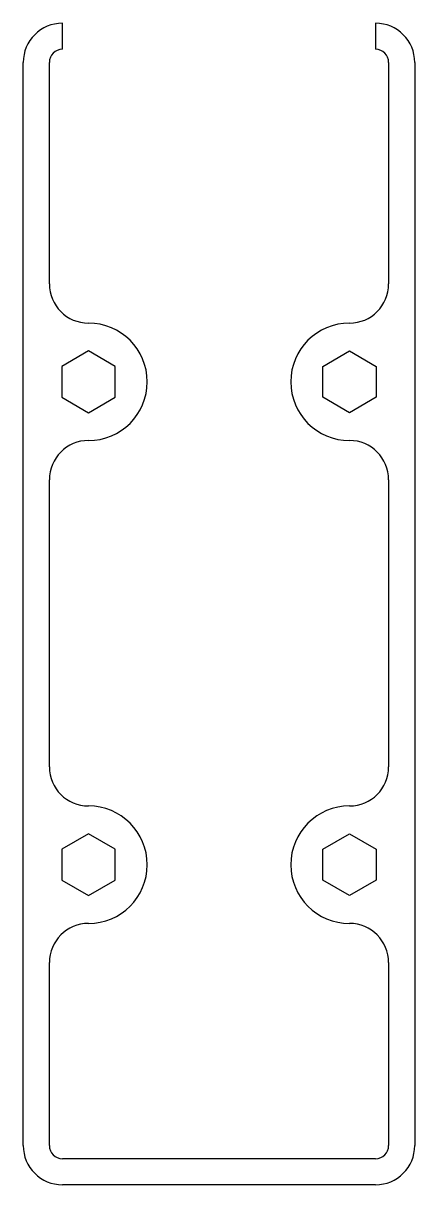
# Model space of a CAD drawing. Extents: x -15 to 15, y -44.5 to 44.5.
import ezdxf

# ---------------------------------------------------------------- set-up
doc = ezdxf.new("R2010")
doc.units = 0
doc.layers.add('VISIBLE', color=7, linetype='CONTINUOUS')

msp = doc.modelspace()

# ---------------------------------------------------------------- linework, layer by layer
at = {"layer": 'VISIBLE'}
for p, q in [((-12, 42.5), (-12, 44.5)), ((12, 44.5), (12, 42.5)), ((-15, -41.5), (-15, 41.5)), ((-13, 24.525), (-13, 41.5)), ((13, 41.5), (13, 24.525)), ((15, 41.5), (15, -41.5)), ((-10, 19.392), (-12.05, 18.209)), ((-7.95, 18.209), (-10, 19.392)), ((7.95, 18.209), (10, 19.392)), ((10, 19.392), (12.05, 18.209)), ((-12.05, 18.209), (-12.05, 15.841)), ((-7.95, 15.841), (-7.95, 18.209)), ((7.95, 15.841), (7.95, 18.209)), ((12.05, 18.209), (12.05, 15.841)), ((-12.05, 15.841), (-10, 14.658)), ((-10, 14.658), (-7.95, 15.841)), ((10, 14.658), (7.95, 15.841)), ((12.05, 15.841), (10, 14.658)), ((-13, -12.475), (-13, 9.525)), ((13, 9.525), (13, -12.475)), ((-10, -17.608), (-12.05, -18.791)), ((-7.95, -18.791), (-10, -17.608)), ((7.95, -18.791), (10, -17.608)), ((10, -17.608), (12.05, -18.791)), ((-12.05, -18.791), (-12.05, -21.159)), ((-7.95, -21.159), (-7.95, -18.791)), ((7.95, -21.159), (7.95, -18.791)), ((12.05, -18.791), (12.05, -21.159)), ((-12.05, -21.159), (-10, -22.342)), ((-10, -22.342), (-7.95, -21.159)), ((10, -22.342), (7.95, -21.159)), ((12.05, -21.159), (10, -22.342)), ((-13, -41.5), (-13, -27.475)), ((13, -27.475), (13, -41.5)), ((12, -42.5), (-12, -42.5)), ((12, -44.5), (-12, -44.5))]:
    msp.add_line(p, q, dxfattribs=at)
for centre, radius, start, end in [((-12, 41.5), 3, 90, 180), ((12, 41.5), 3, 0, 90), ((-12, 41.5), 1, 90, 180), ((12, 41.5), 1, 0, 90), ((-10, 24.525), 3, 180, 270), ((10, 24.525), 3, 270, 0), ((-10, 17.025), 4.5, 270, 90), ((10, 17.025), 4.5, 90, 270), ((-10, 9.525), 3, 90, 180), ((10, 9.525), 3, 0, 90), ((-10, -12.475), 3, 180, 270), ((10, -12.475), 3, 270, 0), ((-10, -19.975), 4.5, 270, 90), ((10, -19.975), 4.5, 90, 270), ((-10, -27.475), 3, 90, 180), ((10, -27.475), 3, 0, 90), ((-12, -41.5), 3, 180, 270), ((-12, -41.5), 1, 180, 270), ((12, -41.5), 1, 270, 0), ((12, -41.5), 3, 270, 0)]:
    msp.add_arc(centre, radius, start, end, dxfattribs=at)

doc.saveas('drawing.dxf')
